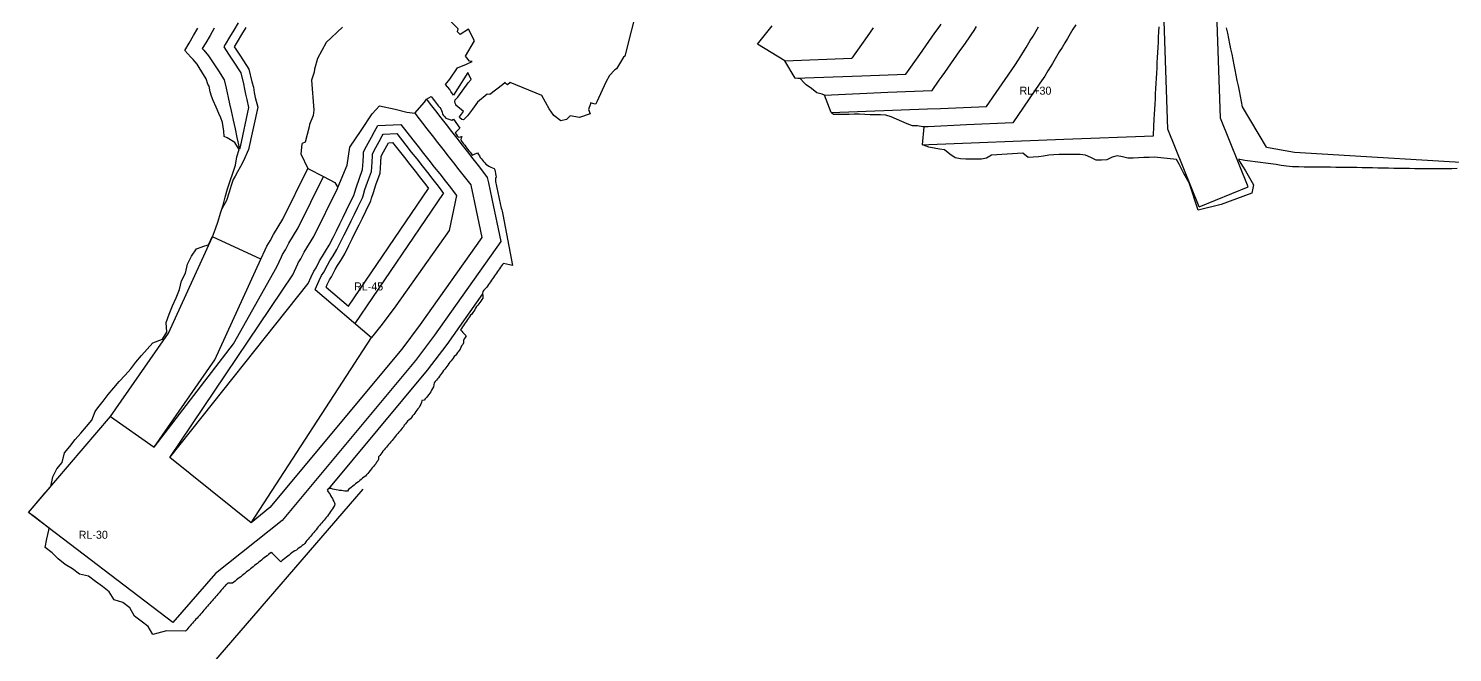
# Model space of a CAD drawing. Extents: x 115.113 to 115.1387, y -3.0991 to -3.0676.
# Drawn here: x 115.11299 to 115.12022, y -3.09292 to -3.08976 of the extents above; entities that cross this region are included whole.
import ezdxf

# ---------------------------------------------------------------- set-up
doc = ezdxf.new("R2010")
doc.units = 0
doc.header["$MEASUREMENT"] = 0
doc.layers.add('FeatureAttribs', color=7, linetype='Continuous')
doc.layers.add('HRS_SMT2_R1', color=7, linetype='Continuous')

# ---------------------------------------------------------------- blocks, each defined once
blk = doc.blocks.new('FEATURE')

msp = doc.modelspace()

# ---------------------------------------------------------------- linework, layer by layer
at = {"layer": 'HRS_SMT2_R1', "color": 4}
for points in [[(115.1189332, -3.0906614, 42), (115.1187745, -3.0902671, 37.907486), (115.1187541, -3.0896673, 32.1321526), (115.1187721, -3.0894465, 30)], [(115.1191833, -3.0905596, 42), (115.1190426, -3.0902099, 37.907486), (115.1190243, -3.0896738, 32.1321526), (115.119041, -3.0894686, 30)], [(115.1189332, -3.0906614, 42), (115.1191833, -3.0905596, 42)], [(115.1134049, -3.0917262, -30), (115.1136988, -3.0913022, -25.1025066), (115.1139232, -3.0908133, -20)], [(115.1136263, -3.0918813, -30), (115.1139339, -3.0914376, -25.1025066), (115.1141682, -3.0909269, -20)], [(115.1137063, -3.0919334, -30), (115.1144083, -3.0910505, -40)], [(115.1144442, -3.0910809, -40), (115.1147308, -3.0913236, -40)], [(115.1141194, -3.0922653, -30), (115.1147308, -3.0913236, -40)], [(115.1134049, -3.0917262, -30), (115.1136263, -3.0918813, -30)], [(115.1141194, -3.0922653, -30), (115.1137063, -3.0919334, -30)]]:
    msp.add_polyline3d(points, dxfattribs=at)
at = {"layer": 'HRS_SMT2_R1', "color": 6}
for points in [[(115.1160833, -3.0896357, -20), (115.1160163, -3.0898955, -20), (115.1160107, -3.0899004, -20), (115.115974, -3.0899594, -20), (115.1159662, -3.0899655, -20), (115.1159384, -3.0899941, -20), (115.1159204, -3.0900272, -20), (115.1158755, -3.0901286, -20), (115.1158689, -3.0901378, -20), (115.1158669, -3.0901388, -20), (115.1158419, -3.0901331, -20), (115.1158429, -3.0901382, -20), (115.1158329, -3.0901668, -20), (115.1158403, -3.0901891, -20), (115.1157876, -3.0902077, -20), (115.1157394, -3.0901982, -20), (115.1157215, -3.0902168, -20), (115.1156917, -3.0902248, -20), (115.115656, -3.0901966, -20), (115.1156324, -3.0901633, -20), (115.1155956, -3.0900959, -20), (115.1154342, -3.0900297, -20), (115.1154211, -3.0900416, -20), (115.1154103, -3.0900349, -20), (115.1154086, -3.0900294, -20), (115.1153953, -3.0900411, -20), (115.1153312, -3.0900897, -20), (115.1153183, -3.0900891, -20), (115.1152689, -3.0901294, -20), (115.1152437, -3.090165, -20), (115.1152173, -3.0901992, -20), (115.1151973, -3.0902188, -20), (115.1151895, -3.0902169, -20), (115.1151796, -3.0902091, -20), (115.1151779, -3.0902042, -20), (115.1151982, -3.0901771, -20), (115.1151588, -3.0901446, -20), (115.1151586, -3.0901412, -20), (115.1151553, -3.090134, -20), (115.1151536, -3.0901264, -20), (115.1151558, -3.0901171, -20), (115.1151694, -3.0901045, -20), (115.1152221, -3.0900316, -20), (115.1152364, -3.0900147, -20), (115.1152199, -3.0899782, -20), (115.1151468, -3.0900944, -20), (115.1151327, -3.0900751, -20), (115.1151305, -3.090068, -20), (115.1151275, -3.0900655, -20), (115.1151068, -3.0900403, -20), (115.1151285, -3.0900129, -20), (115.1151678, -3.0899545, -20), (115.1152136, -3.089937, -20), (115.1152423, -3.0899236, -20), (115.1152281, -3.0899211, -20), (115.1152073, -3.089896, -20), (115.1152528, -3.0898178, -20), (115.1152234, -3.0897584, -20), (115.1151807, -3.0897865, -20), (115.1151666, -3.0897726, -20), (115.1151712, -3.0897571, -20), (115.1150054, -3.0895904, -20)], [(115.1145823, -3.0897479, -20), (115.1145002, -3.0898272, -20), (115.1144569, -3.0899072, -20), (115.1144416, -3.0899617, -20), (115.1144387, -3.0899772, -20), (115.1144251, -3.0900184, -20), (115.1144367, -3.0901703, -20), (115.1144339, -3.0901966, -20), (115.1144151, -3.0902432, -20), (115.1144144, -3.0902548, -20), (115.1143927, -3.0903319, -20), (115.1143776, -3.0903386, -20), (115.1143764, -3.0903421, -20), (115.1143715, -3.0903923, -20), (115.1143715, -3.0903923, -20), (115.1144065, -3.0904667, -20), (115.1144871, -3.0905068, -30), (115.1145446, -3.0905373, -30), (115.1145585, -3.0905632, -30), (115.1146067, -3.0904489, -31), (115.1146208, -3.0903572, -32), (115.1146772, -3.0902726, -33), (115.1147336, -3.090188, -34), (115.1147709, -3.0901473, -35), (115.1148507, -3.0901651, -35), (115.1149105, -3.0901807, -34), (115.1149505, -3.0901861, -30), (115.1149996, -3.0901291, -30), (115.1150091, -3.0901147, -30), (115.1150338, -3.0901006, -26.8762226), (115.1150386, -3.0901081, -26.963747), (115.115044, -3.090115, -26.963747), (115.1150495, -3.090122, -26.963747), (115.1150549, -3.0901289, -26.963747), (115.1150603, -3.0901359, -26.963747), (115.1150658, -3.0901428, -26.963747), (115.1150712, -3.0901498, -26.963747), (115.1150766, -3.0901567, -26.963747), (115.115082, -3.0901636, -26.963747), (115.1150865, -3.0901714, -27.1006794), (115.1150887, -3.0901809, -27.5562687), (115.1150913, -3.0901901, -27.9624004), (115.1150967, -3.090197, -27.9624004), (115.1151021, -3.090204, -27.9624004), (115.1151076, -3.0902109, -27.9624004), (115.1151187, -3.0902133, -27.1513481), (115.1151284, -3.0902169, -26.547884), (115.1151385, -3.0902202, -25.8889351), (115.1151464, -3.0902159, -24.657402), (115.1151782, -3.0902621, -26.802433), (115.1151719, -3.0902686, -27.5159626), (115.1151656, -3.090275, -28.3292313), (115.1151593, -3.0902815, -28.8972321), (115.1151552, -3.0902857, -28.9121227), (115.1151606, -3.0902927, -28.9121227), (115.115166, -3.0902996, -28.9121227), (115.1151714, -3.0903066, -28.9121227), (115.1151804, -3.0903053, -28.042345), (115.1151887, -3.0903042, -27.2360973), (115.1151863, -3.0903129, -28.2180462), (115.1151847, -3.0903186, -28.5797138), (115.1151874, -3.0903277, -28.9546947), (115.1151929, -3.0903346, -28.9546947), (115.1151983, -3.0903416, -28.9546947), (115.1152037, -3.0903485, -28.9546947), (115.1152092, -3.0903554, -28.9546947), (115.1152146, -3.0903624, -28.9546947), (115.11522, -3.0903693, -28.9546947), (115.1152254, -3.0903763, -28.9546947), (115.1152309, -3.0903832, -28.9546947), (115.1152363, -3.0903902, -28.9546947), (115.1152409, -3.0903978, -29.0782833), (115.1152493, -3.0903946, -27.0206394), (115.1152576, -3.0903913, -26.5222015), (115.115266, -3.0903881, -26.0167561), (115.1152688, -3.090387, -25.894495), (115.1152735, -3.0903945, -25.9971066), (115.1152781, -3.0904021, -26.111124), (115.1152829, -3.0904096, -26.2058964), (115.1152883, -3.0904165, -26.2058964), (115.1152938, -3.0904235, -26.2058964), (115.1152992, -3.0904304, -26.2058964), (115.1153053, -3.0904369, -26.1147747), (115.1153112, -3.0904434, -26.0376835), (115.115319, -3.0904485, -25.7149067), (115.1153267, -3.0904537, -25.3920879), (115.1153364, -3.0904592, -24.9213638), (115.1153445, -3.0904631, -24.4371433), (115.1153526, -3.090467, -23.972208), (115.1153572, -3.0904734, -23.972208), (115.1153589, -3.0904822, -24.4616985), (115.1153606, -3.0904911, -24.867466), (115.1153609, -3.0904927, -24.9096832), (115.1153626, -3.0905016, -24.5195198), (115.115364, -3.0905094, -24.9508209), (115.1153598, -3.0905175, -25.6004448), (115.1153602, -3.0905247, -25.7238827), (115.1153605, -3.0905319, -25.8591423), (115.1153613, -3.0905401, -25.958744), (115.115363, -3.0905481, -25.958744), (115.1153647, -3.0905561, -25.958744), (115.1153664, -3.0905641, -25.958744), (115.1153681, -3.0905721, -25.958744), (115.1153698, -3.0905801, -25.958744), (115.1153715, -3.0905881, -25.958744), (115.1153732, -3.0905961, -25.958744), (115.1153749, -3.0906041, -25.958744), (115.1153766, -3.0906121, -25.958744), (115.1153783, -3.0906201, -25.958744), (115.11538, -3.0906281, -25.958744), (115.1153817, -3.0906361, -25.958744), (115.1153834, -3.0906441, -25.958744), (115.1153851, -3.0906521, -25.958744), (115.1153875, -3.0906599, -25.8804283), (115.1153892, -3.0906679, -25.8804283), (115.1153917, -3.0906757, -25.7888203), (115.1153934, -3.0906837, -25.7888203), (115.1153959, -3.0906916, -25.7073784), (115.1153976, -3.0906996, -25.7073784), (115.1154466, -3.0909584, -24.8050137), (115.1154004, -3.0909478, -25.0641232), (115.1154004, -3.0909478, -25.1828747), (115.1153965, -3.0909533, -25.1828747), (115.1153913, -3.0909606, -25.1828747), (115.1153861, -3.0909679, -25.1828747), (115.115381, -3.0909752, -25.1828747), (115.1153758, -3.0909825, -25.1828747), (115.1153706, -3.0909899, -25.1828747), (115.1153654, -3.0909972, -25.1828747), (115.1153602, -3.0910045, -25.1828747), (115.1153551, -3.0910118, -25.1828747), (115.1153499, -3.0910191, -25.1828747), (115.1153447, -3.0910265, -25.1828747), (115.1153395, -3.0910338, -25.1828747), (115.1153343, -3.0910411, -25.1828747), (115.1153292, -3.0910484, -25.1828747), (115.115324, -3.0910557, -25.1828747), (115.1153188, -3.0910631, -25.1828747), (115.1153136, -3.0910704, -25.1828747), (115.1153084, -3.0910777, -25.1828747), (115.1153015, -3.0910837, -25.3246231), (115.1152951, -3.0910902, -25.4156647), (115.1152947, -3.0911009, -25.0415783), (115.1152958, -3.0911128, -24.5433273), (115.1152966, -3.0911244, -24.0727921), (115.1152915, -3.0911317, -24.0727921), (115.1152863, -3.091139, -24.0727921), (115.1152811, -3.0911463, -24.0727921), (115.1152748, -3.0911528, -24.1633453), (115.1152696, -3.0911601, -24.1633453), (115.1152644, -3.0911674, -24.1633453), (115.1152592, -3.0911748, -24.1633453), (115.1152553, -3.091183, -24.0617466), (115.1152502, -3.0911903, -24.0617466), (115.115245, -3.0911977, -24.0617466), (115.1152398, -3.091205, -24.0617466), (115.1152334, -3.0912114, -24.1592522), (115.1152282, -3.0912187, -24.1592522), (115.115223, -3.091226, -24.1592522), (115.1152178, -3.0912334, -24.1592522), (115.1152127, -3.0912407, -24.1592522), (115.1152075, -3.091248, -24.1592522), (115.1152023, -3.0912553, -24.1592522), (115.1151971, -3.0912626, -24.1592522), (115.1151919, -3.09127, -24.1592522), (115.115188, -3.0912782, -24.0568657), (115.1151829, -3.0912855, -24.0568657), (115.1151889, -3.0912922, -23.2086353), (115.1151949, -3.0912989, -22.3837032), (115.115201, -3.0913056, -21.8589478), (115.115207, -3.0913123, -21.603653), (115.1152109, -3.0913166, -21.4402313), (115.1152057, -3.0913239, -21.4402313), (115.1152005, -3.0913313, -21.4402313), (115.1151971, -3.0913397, -21.3072262), (115.1151972, -3.0913509, -20.8852139), (115.1151934, -3.0913592, -20.7806435), (115.1151882, -3.0913665, -20.7806435), (115.1151842, -3.0913747, -20.6851254), (115.1151804, -3.091383, -20.5761261), (115.1151752, -3.0913903, -20.5761261), (115.11517, -3.0913977, -20.5052757), (115.1151676, -3.091401, -20.5761261), (115.1151623, -3.0914081, -20.5761261), (115.1151569, -3.0914152, -20.5761261), (115.1151504, -3.0914214, -20.6743298), (115.115145, -3.0914286, -20.6743298), (115.1151396, -3.0914357, -20.6743298), (115.1151343, -3.0914428, -20.6743298), (115.115129, -3.0914499, -20.6743298), (115.1151236, -3.091457, -20.6743298), (115.1151183, -3.0914641, -20.6743298), (115.1151129, -3.0914713, -20.6743298), (115.1151076, -3.0914784, -20.6743298), (115.1151022, -3.0914855, -20.6743298), (115.1150968, -3.0914927, -20.6743298), (115.1150915, -3.0914998, -20.6743298), (115.1150862, -3.0915069, -20.6743298), (115.1150808, -3.091514, -20.6743298), (115.1150755, -3.0915212, -20.6743298), (115.11507, -3.0915283, -20.6705112), (115.1150655, -3.0915341, -20.6743298), (115.1150597, -3.091541, -20.6743298), (115.1150539, -3.091548, -20.6743298), (115.1150481, -3.0915549, -20.6743298), (115.1150463, -3.0915651, -20.3474579), (115.1150444, -3.0915754, -20.019022), (115.1150403, -3.0915836, -19.883234), (115.1150357, -3.0915917, -19.7755737), (115.1150312, -3.0915996, -19.6723709), (115.1150267, -3.0916076, -19.5701218), (115.1150209, -3.0916145, -19.5701218), (115.1150151, -3.0916215, -19.5701218), (115.1150093, -3.0916283, -19.5701218), (115.1150035, -3.0916353, -19.5701218), (115.1149978, -3.0916422, -19.5701218), (115.1149867, -3.0916447, -20.0105743), (115.1149841, -3.0916543, -19.7480602), (115.1149804, -3.091663, -19.5677204), (115.1149764, -3.0916714, -19.4235744), (115.1149723, -3.0916797, -19.2853565), (115.1149665, -3.0916866, -19.2853565), (115.1149607, -3.0916936, -19.2853565), (115.1149549, -3.0917005, -19.2853565), (115.1149503, -3.0917083, -19.1921883), (115.1149445, -3.0917153, -19.1921883), (115.1149387, -3.0917222, -19.1921883), (115.1149342, -3.0917301, -19.0908012), (115.1149284, -3.0917371, -19.0908012), (115.1149211, -3.0917427, -19.2175026), (115.1149138, -3.0917484, -19.3402004), (115.114908, -3.0917553, -19.3402004), (115.1149023, -3.0917623, -19.3402004), (115.1148965, -3.0917692, -19.3402004), (115.1148924, -3.0917776, -19.1936798), (115.1148867, -3.0917845, -19.1936798), (115.1148809, -3.0917914, -19.1936798), (115.1148751, -3.0917984, -19.1936798), (115.1148694, -3.0918053, -19.1936798), (115.1148636, -3.0918122, -19.1936798), (115.1148578, -3.0918191, -19.1936798), (115.114852, -3.0918261, -19.1936798), (115.1148462, -3.091833, -19.1936798), (115.1148405, -3.0918399, -19.1936798), (115.1148347, -3.0918468, -19.1936798), (115.1148289, -3.0918538, -19.1936798), (115.1148231, -3.0918607, -19.1936798), (115.1148174, -3.0918676, -19.1936798), (115.1148116, -3.0918746, -19.1936798), (115.1148058, -3.0918815, -19.1936798), (115.1148, -3.0918884, -19.1936798), (115.1147942, -3.0918953, -19.1936798), (115.1147885, -3.0919022, -19.1936798), (115.1147827, -3.0919092, -19.1936798), (115.1147769, -3.0919161, -19.1936798), (115.1147723, -3.091924, -19.0961552), (115.1147665, -3.091931, -19.0961552), (115.1147664, -3.0919427, -18.6201038), (115.1147622, -3.0919509, -18.4865189), (115.1147564, -3.0919579, -18.4865189), (115.1147519, -3.0919658, -18.3867912), (115.1147461, -3.0919727, -18.3867912), (115.1147403, -3.0919796, -18.3867912), (115.1147345, -3.0919865, -18.3867912), (115.1147287, -3.0919935, -18.3867912), (115.114723, -3.0920004, -18.3867912), (115.1147172, -3.0920073, -18.3867912), (115.1147114, -3.0920143, -18.3867912), (115.1147056, -3.0920212, -18.3867912), (115.1146999, -3.0920281, -18.3867912), (115.1146922, -3.0920335, -18.5398426), (115.1146849, -3.0920391, -18.6728821), (115.1146777, -3.0920448, -18.7913361), (115.1146706, -3.0920507, -18.8982868), (115.1146635, -3.0920564, -19.0175858), (115.1146563, -3.0920622, -19.1333179), (115.1146491, -3.0920679, -19.2480888), (115.114642, -3.0920737, -19.3623581), (115.1146348, -3.0920795, -19.4768143), (115.1146277, -3.0920853, -19.5910835), (115.1146206, -3.092091, -19.7032032), (115.1146136, -3.0920969, -19.8051033), (115.1146078, -3.0921039, -19.8051033), (115.1145989, -3.0921048, -20.146101), (115.1145954, -3.0921052, -20.358942), (115.1145866, -3.0921036, -20.8507042), (115.1145777, -3.0921019, -21.3440819), (115.1145774, -3.0921019, -21.3803806), (115.1145686, -3.0921005, -21.8626747), (115.1145604, -3.0920993, -22.3278027), (115.1145515, -3.0920977, -22.8117981), (115.1145428, -3.0920962, -23.3188534), (115.1145341, -3.0920938, -23.8227825), (115.1145254, -3.0920914, -24.3578377), (115.1145219, -3.0920904, -24.5810452), (115.1145106, -3.0920927, -25.0459976), (115.1145048, -3.0920996, -25.0459976), (115.1145098, -3.0921071, -24.4157543), (115.1145148, -3.0921146, -23.8466778), (115.1145199, -3.0921221, -23.2951145), (115.1145229, -3.0921267, -23.0459976), (115.1145272, -3.0921346, -22.4401283), (115.1145315, -3.0921425, -21.9271069), (115.1145347, -3.0921484, -21.5710697), (115.1145387, -3.0921565, -21.0332699), (115.1145427, -3.0921646, -20.5171356), (115.1145448, -3.0921687, -20.2462864), (115.1145419, -3.0921781, -19.999836), (115.1145379, -3.0921865, -19.8527603), (115.1145321, -3.0921934, -19.8527603), (115.1145274, -3.0922012, -19.7660542), (115.1145216, -3.0922081, -19.7660542), (115.114517, -3.0922161, -19.6660728), (115.1145112, -3.092223, -19.6660728), (115.1145065, -3.0922308, -19.5770054), (115.1145007, -3.0922378, -19.5770054), (115.114495, -3.0922447, -19.5770054), (115.1144892, -3.0922516, -19.5770054), (115.1144834, -3.0922585, -19.5770054), (115.1144777, -3.0922654, -19.5770054), (115.1144719, -3.0922724, -19.5770054), (115.1144661, -3.0922793, -19.5770054), (115.1144603, -3.0922862, -19.5770054), (115.1144545, -3.0922932, -19.5770054), (115.1144487, -3.0923001, -19.5770054), (115.114443, -3.092307, -19.5770054), (115.1144372, -3.0923139, -19.5770054), (115.1144314, -3.0923209, -19.5770054), (115.1144256, -3.0923278, -19.5770054), (115.1144199, -3.0923347, -19.5770054), (115.1144141, -3.0923416, -19.5770054), (115.1144083, -3.0923486, -19.5770054), (115.1144025, -3.0923555, -19.5770054), (115.1143968, -3.0923624, -19.5770054), (115.114391, -3.0923694, -19.5770054), (115.1143852, -3.0923763, -19.5770054), (115.1143841, -3.0923775, -19.5770054), (115.1143776, -3.0923812, -19.5295105), (115.1143706, -3.0923869, -19.5295105), (115.1143635, -3.0923925, -19.5295105), (115.1143565, -3.0923981, -19.5295105), (115.1143495, -3.0924037, -19.5295105), (115.1143413, -3.0924079, -19.6472702), (115.1143332, -3.0924122, -19.7525558), (115.1143261, -3.0924178, -19.7525558), (115.1143191, -3.0924234, -19.7525558), (115.1143121, -3.092429, -19.7525558), (115.114305, -3.0924346, -19.7525558), (115.114298, -3.0924403, -19.7525558), (115.114291, -3.0924458, -19.7525558), (115.1142839, -3.0924515, -19.7525558), (115.1142768, -3.0924571, -19.7525558), (115.1142698, -3.0924627, -19.7525558), (115.1142662, -3.0924592, -19.7979584), (115.1142597, -3.0924529, -19.8795528), (115.1142533, -3.0924466, -20.2058907), (115.1142468, -3.0924403, -21.0857964), (115.1142403, -3.0924341, -21.9427719), (115.1142339, -3.0924278, -22.8361359), (115.1142274, -3.0924215, -23.5091228), (115.1142209, -3.0924152, -24.0772266), (115.1142139, -3.0924208, -24.0772266), (115.1142068, -3.0924264, -24.0772266), (115.1141998, -3.0924321, -24.0772266), (115.1141928, -3.0924377, -24.0772266), (115.1141857, -3.0924433, -24.0772266), (115.1141787, -3.0924489, -24.0772266), (115.1141716, -3.0924545, -24.0772266), (115.1141646, -3.0924601, -24.0772266), (115.1141575, -3.0924657, -24.0772266), (115.1141505, -3.0924713, -24.0772266), (115.1141434, -3.0924769, -24.0772266), (115.1141364, -3.0924825, -24.0772266), (115.1141294, -3.0924882, -24.0772266), (115.1141223, -3.0924938, -24.0772266), (115.1141153, -3.0924994, -24.0772266), (115.1141082, -3.092505, -24.0772266), (115.1141012, -3.0925106, -24.0772266), (115.1140941, -3.0925162, -24.0772266), (115.1140871, -3.0925218, -24.0772266), (115.1140801, -3.0925274, -24.0772266), (115.114073, -3.092533, -24.0772266), (115.114066, -3.0925387, -24.0772266), (115.1140589, -3.0925443, -24.0772266), (115.1140519, -3.0925499, -24.0772266), (115.1140449, -3.0925555, -24.0772266), (115.1140378, -3.0925611, -24.0772266), (115.1140307, -3.0925667, -24.0772266), (115.1140237, -3.0925723, -24.0772266), (115.1140118, -3.0925718, -24.5764256), (115.1140007, -3.0925722, -25), (115.1139936, -3.0925778, -25), (115.113992, -3.0925789, -25.0153732), (115.1139909, -3.0925804, -25), (115.1139851, -3.0925871, -25), (115.1139792, -3.0925939, -25), (115.1139734, -3.0926006, -25), (115.1139675, -3.0926073, -25), (115.1139616, -3.092614, -25), (115.1139558, -3.0926208, -25), (115.1139499, -3.0926275, -25), (115.113944, -3.0926342, -25), (115.1139382, -3.0926409, -25), (115.1139323, -3.0926476, -25), (115.1139265, -3.0926544, -25), (115.1139206, -3.0926611, -25), (115.1139147, -3.0926678, -25), (115.1139089, -3.0926745, -25), (115.113903, -3.0926813, -25), (115.1138971, -3.092688, -25), (115.1138913, -3.0926947, -25), (115.1138854, -3.0927014, -25), (115.1138796, -3.0927082, -25), (115.1138737, -3.0927149, -25), (115.1138678, -3.0927216, -25), (115.113862, -3.0927283, -25), (115.1138561, -3.0927351, -25), (115.1138502, -3.0927418, -25), (115.1138444, -3.0927485, -25), (115.1138385, -3.0927552, -25), (115.1138327, -3.092762, -25), (115.1138268, -3.0927687, -25), (115.1138209, -3.0927754, -25), (115.1138151, -3.0927821, -25), (115.1138092, -3.0927889, -25), (115.1138033, -3.0927956, -25), (115.1137975, -3.0928023, -25), (115.1137916, -3.092809, -25), (115.1137858, -3.0928158, -25), (115.1136887, -3.0928141, -24), (115.1136452, -3.0928254, -18.6115303), (115.1136204, -3.0928318, -17.8599491), (115.1135956, -3.0927918, -19.7172699), (115.1135607, -3.0927652, -19.7172699), (115.1135258, -3.0927386, -19.7172699), (115.1135028, -3.0926963, -21.9025345), (115.1134673, -3.0926704, -21.7935886), (115.1134226, -3.0926568, -20), (115.1133985, -3.0926158, -22), (115.1133636, -3.0925892, -22), (115.1133287, -3.0925626, -22), (115.1132938, -3.092536, -22), (115.1132471, -3.0925251, -19.8227348), (115.1132115, -3.0924994, -19.6945496), (115.113174, -3.0924763, -19.2161961), (115.1131397, -3.0924488, -19.338623), (115.1131084, -3.0924174, -20), (115.1130735, -3.0923908, -20), (115.1130822, -3.0923465, -29.9561596), (115.1130909, -3.0923021, -30), (115.1130929, -3.0922922, -30), (115.113058, -3.0922656, -30), (115.1130231, -3.092239, -30), (115.1129881, -3.0922124, -30), (115.1130165, -3.0921794, -30), (115.1130448, -3.0921464, -30), (115.1130731, -3.0921133, -30), (115.1131014, -3.0920803, -30), (115.1131119, -3.0920319, -27.3893795), (115.1131318, -3.0919916, -26.1630363), (115.1131597, -3.0919582, -26.0907612), (115.1131712, -3.0919107, -23.6320992), (115.1131989, -3.0918771, -23.5362415), (115.1132248, -3.091842, -23.1877136), (115.1132539, -3.0918096, -23.3025875), (115.1132822, -3.0917766, -23.3025875), (115.1133105, -3.0917436, -23.3025875), (115.1133262, -3.0916996, -21.4455509), (115.11334, -3.0916807, -21.2032757), (115.1133667, -3.0916469, -21.0877838), (115.1133933, -3.0916131, -20.9744453), (115.113421, -3.09158, -20.994236), (115.113449, -3.0915471, -21.0634747), (115.1134787, -3.0915154, -21.3639393), (115.1135082, -3.0914836, -21.6370564), (115.1135337, -3.091449, -21.3599319), (115.1135617, -3.0914161, -21.4333439), (115.1135907, -3.091384, -21.6377277), (115.1136202, -3.0913521, -21.9081516), (115.1136682, -3.0913332, -24.6848965), (115.113691, -3.0912977, -24.1108551), (115.1136882, -3.0912478, -21.0820389), (115.1137035, -3.0912055, -20.242506), (115.113719, -3.0911633, -19.4268055), (115.1137385, -3.0911229, -19.1059437), (115.1137545, -3.0910809, -18.3486404), (115.1137661, -3.0910369, -17.0482807), (115.1137864, -3.0909969, -16.819912), (115.1137956, -3.0909517, -15.2338667), (115.1138167, -3.0909121, -15.1055021), (115.113841, -3.090874, -15.3673944), (115.1138836, -3.0908594, -19.3575935), (115.1139024, -3.090853, -20.1660347), (115.1139217, -3.0908126, -19.8143959), (115.1139232, -3.0908133, -20), (115.1139375, -3.0907733, -19.7583294), (115.1139517, -3.0907332, -19.5066776), (115.1139642, -3.0906926, -19.049902), (115.1139762, -3.0906518, -18.5374737), (115.1139879, -3.090611, -18.0027771), (115.1139993, -3.09057, -17.4215679), (115.1140119, -3.0905294, -16.9789295), (115.1140262, -3.0904894, -16.7316246), (115.1140395, -3.0904491, -16.3774643), (115.1140467, -3.0904067, -15.302743), (115.1140581, -3.0903695, -14.8522444), (115.1140358, -3.0903335, -13.2320032), (115.1139966, -3.0903113, -9.0389662), (115.113982, -3.0903031, -8.0731964), (115.1139795, -3.0902773, -8.4373236), (115.113974, -3.0902328, -8.8353615), (115.1139652, -3.0902096, -8.415122), (115.1139552, -3.0901864, -7.8537898), (115.1139408, -3.0901546, -7.164701), (115.1139257, -3.0901214, -6.3373137), (115.1139171, -3.0900983, -5.8162494), (115.1139113, -3.0900777, -5.738831), (115.1139064, -3.090049, -5.9641557), (115.1138995, -3.0900377, -6), (115.1138906, -3.0900111, -6.7654457), (115.1138692, -3.0899753, -6.9979997), (115.1138554, -3.0899542, -6.9979997), (115.1138443, -3.089937, -7.0039496), (115.1138245, -3.0899131, -7), (115.1138125, -3.0899002, -7), (115.1137816, -3.0898672, -6.992558), (115.1138039, -3.0898301, -7), (115.1138271, -3.0897914, -7.0888653), (115.113849, -3.0897543, -7.0888653)], [(115.1202444, -3.0904656, 33.5779839), (115.1202174, -3.0904679, 34.0111809), (115.1201906, -3.0904684, 34.2353172), (115.1201637, -3.0904685, 34.4314766), (115.1201369, -3.0904686, 34.6181755), (115.1201101, -3.0904684, 34.7737732), (115.1200833, -3.0904679, 34.8999214), (115.1200565, -3.0904675, 35.0275803), (115.1200296, -3.0904671, 35.1610031), (115.1200028, -3.0904667, 35.296566), (115.119976, -3.0904663, 35.4321861), (115.1199492, -3.0904659, 35.5679054), (115.1199224, -3.0904656, 35.7041016), (115.1198956, -3.0904652, 35.836731), (115.1198688, -3.0904644, 35.9334373), (115.119842, -3.0904638, 36.0418282), (115.1198152, -3.0904633, 36.1631813), (115.1197884, -3.0904628, 36.2864037), (115.1197616, -3.0904623, 36.4124031), (115.1197348, -3.090462, 36.54953), (115.119708, -3.0904616, 36.6866264), (115.1196812, -3.0904612, 36.8246803), (115.1196544, -3.0904609, 36.9697266), (115.1196275, -3.0904606, 37.1126137), (115.1196007, -3.0904599, 37.2054939), (115.119574, -3.0904592, 37.3051796), (115.1195471, -3.090459, 37.4614296), (115.1195203, -3.0904589, 37.6299973), (115.1194935, -3.0904588, 37.7980766), (115.1194667, -3.0904587, 37.963932), (115.1194398, -3.0904585, 38.1209831), (115.1194084, -3.090458, 38.2721138), (115.1193774, -3.0904537, 38.4417038), (115.119351, -3.0904502, 38.5898438), (115.1193246, -3.0904466, 38.7386818), (115.1192982, -3.090443, 38.8900452), (115.1192717, -3.0904396, 39.0512619), (115.1192453, -3.0904361, 39.2139473), (115.1192189, -3.0904327, 39.3769608), (115.1191924, -3.0904293, 39.5413055), (115.119166, -3.0904259, 39.710495), (115.1191398, -3.090421, 39.710495), (115.119134, -3.0904201, 39.7305756), (115.119134, -3.0904201, 39.7305717), (115.1191409, -3.0904316, 39.6008949), (115.1191548, -3.090455, 39.4284172), (115.1191687, -3.0904784, 39.2559509), (115.1191827, -3.0905018, 39.0834694), (115.1191972, -3.0905249, 38.8335648), (115.1192105, -3.0905486, 38.7385025), (115.1192009, -3.0905921, 38), (115.119046, -3.0906485, 39), (115.1189297, -3.0906776, 40), (115.1188835, -3.0905382, 40.7309456), (115.1188705, -3.0905148, 40.8508644), (115.1188564, -3.0904919, 41.0882454), (115.1188437, -3.0904684, 41.1745453), (115.1188323, -3.0904444, 41.0968513), (115.1188186, -3.0904212, 41.2879639), (115.1187064, -3.0904088, 42), (115.1186796, -3.0904099, 42), (115.1186528, -3.0904109, 42), (115.118626, -3.0904119, 42), (115.1185992, -3.090413, 42), (115.1185724, -3.090414, 42), (115.1185452, -3.0904072, 41.1372337), (115.1185182, -3.0904025, 40.4979858), (115.1184916, -3.0904092, 41.1265564), (115.1184652, -3.0904219, 42.4176712), (115.1184385, -3.0904239, 42.5312195), (115.1184116, -3.0904243, 42.4553871), (115.1183843, -3.0904109, 40.8648796), (115.1183569, -3.0903981, 39.3261185), (115.11833, -3.0903955, 38.9246826), (115.1183031, -3.0903951, 38.7655067), (115.1182763, -3.0903948, 38.621624), (115.1182494, -3.0903949, 38.5215797), (115.118223, -3.0903959, 38.5215797), (115.1181967, -3.0903969, 38.5215797), (115.1181703, -3.0903979, 38.5215797), (115.1181441, -3.0904029, 38.9574203), (115.1181179, -3.0904077, 39.3798866), (115.1180915, -3.0904095, 39.4689064), (115.1180652, -3.0904106, 39.4689064), (115.118038, -3.0903892, 36.9894066), (115.1180116, -3.0903902, 36.9894066), (115.1179852, -3.0903912, 36.9894066), (115.1179589, -3.0903929, 37.071743), (115.1179326, -3.0903953, 37.221859), (115.1179063, -3.090397, 37.3019829), (115.1178799, -3.0903981, 37.3019829), (115.1178541, -3.0904135, 38.8946533), (115.1178279, -3.0904184, 39.3286705), (115.1178014, -3.0904184, 39.2167664), (115.1177751, -3.0904185, 39.1143684), (115.1177487, -3.0904188, 39.038517), (115.1177222, -3.0904168, 38.7092896), (115.1176956, -3.0904115, 38.0045319), (115.1176685, -3.0903938, 35.9297485), (115.1176412, -3.0903711, 33.3082161), (115.1176147, -3.0903675, 32.8054123), (115.1175882, -3.0903638, 32.2750511), (115.1175615, -3.0903571, 31.4277325), (115.1175345, -3.0903475, 30.2539597), (115.1175287, -3.0903455, 30.0001354), (115.1175287, -3.0903455, 30.0001717), (115.1175368, -3.0902547, 30), (115.117531, -3.0902541, 29.9146214), (115.1175042, -3.0902494, 29.2752151), (115.1174776, -3.0902492, 29.1475067), (115.1174506, -3.09024, 28.0127392), (115.1174235, -3.090228, 26.5674038), (115.1173964, -3.0902153, 25.0502377), (115.1173694, -3.0902033, 23.6169548), (115.1173424, -3.0901949, 22.5653439), (115.1173158, -3.0901942, 22.3778534), (115.1172892, -3.0901942, 22.2728996), (115.1172626, -3.0901943, 22.1697311), (115.1172359, -3.0901917, 21.7689304), (115.1172092, -3.0901912, 21.5951366), (115.1171826, -3.0901912, 21.4864902), (115.1171561, -3.0901922, 21.4864902), (115.1171294, -3.0901924, 21.3958054), (115.1171028, -3.0901924, 21.2786083), (115.1170762, -3.0901926, 21.1927452), (115.1170685, -3.0901854, 19.5942154), (115.1170651, -3.0901823, 20), (115.1170305, -3.0900931, 19.9998951), (115.1170191, -3.0900891, 19.5047646), (115.1169922, -3.0900816, 18.5632877), (115.1169648, -3.0900606, 16.1249352), (115.1169374, -3.090041, 13.8497171), (115.1169279, -3.0900307, 13.088973), (115.1169096, -3.0900108, 10.3883057), (115.1168818, -3.0900083, 9.9999828), (115.1168299, -3.0899199, 10), (115.1166908, -3.0898347, 0), (115.1167655, -3.0897413, 0)]]:
    msp.add_polyline3d(points, dxfattribs=at)
at = {"layer": 'HRS_SMT2_R1', "color": 3}
for points in [[(115.1139319, -3.089754, -15), (115.1139101, -3.0897908, -15), (115.1138884, -3.0898276, -15), (115.1138711, -3.0898572, -15), (115.1138786, -3.0898653, -15), (115.1139022, -3.089894, -15), (115.113929, -3.089935, -15), (115.1139527, -3.0899706, -15), (115.1139821, -3.0900161, -15), (115.1139922, -3.0900578, -15), (115.113998, -3.0900815, -15), (115.1140022, -3.0901062, -15), (115.1140091, -3.0901373, -15), (115.114018, -3.0901729, -15), (115.1140283, -3.0902215, -15), (115.1140373, -3.0902652, -15), (115.1140464, -3.090309, -15), (115.1140595, -3.0903684, -15)], [(115.1140914, -3.0897497, -20), (115.1140696, -3.0897865, -20), (115.1140479, -3.0898233, -20), (115.1140334, -3.0898478, -20), (115.1140413, -3.0898598, -20), (115.1140655, -3.0898962, -20), (115.1141077, -3.0899616, -20), (115.1141233, -3.0900256, -20), (115.1141302, -3.090054, -20), (115.1141346, -3.09008, -20), (115.1141403, -3.0901055, -20), (115.1141525, -3.0901551, -20)], [(115.1168818, -3.0900083, 9.9999828), (115.117221, -3.0899953, 9.9999914), (115.1174449, -3.0899867, 10), (115.1175147, -3.0898876, 10), (115.1175302, -3.0898656, 10), (115.1175457, -3.0898436, 10), (115.1175612, -3.0898216, 10), (115.1175767, -3.0897996, 10), (115.1175922, -3.0897776, 10), (115.1176077, -3.0897556, 10), (115.1176232, -3.0897336, 10)], [(115.1178532, -3.090152, 20), (115.117997, -3.0899433, 20), (115.118017, -3.0899142, 20), (115.1180332, -3.089888, 20), (115.1180473, -3.0898652, 20), (115.1180553, -3.0898519, 20), (115.1180626, -3.0898397, 20), (115.1180765, -3.0898166, 20), (115.1180904, -3.0897936, 20), (115.1181043, -3.0897705, 20), (115.1181182, -3.0897474, 20)], [(115.1187023, -3.0903004, 30), (115.1187046, -3.0902503, 30), (115.1187062, -3.0902173, 30), (115.1187075, -3.0901911, 30), (115.1187089, -3.090165, 30), (115.1187103, -3.0901388, 30), (115.1187116, -3.0901127, 30), (115.118713, -3.0900865, 30), (115.1187144, -3.0900603, 30), (115.1187157, -3.0900342, 30), (115.1187171, -3.090008, 30), (115.1187185, -3.0899819, 30), (115.1187199, -3.0899557, 30), (115.1187212, -3.0899296, 30), (115.1187226, -3.0899034, 30), (115.118724, -3.0898772, 30), (115.1187253, -3.0898511, 30), (115.1187267, -3.0898249, 30), (115.1187281, -3.0897988, 30), (115.1187294, -3.0897726, 30), (115.1187308, -3.0897465, 30)], [(115.1192756, -3.0903571, 30), (115.1191549, -3.0901524, 30), (115.1191495, -3.0901257, 30), (115.1191441, -3.0900991, 30), (115.1191386, -3.0900724, 30), (115.1191332, -3.0900458, 30), (115.1191278, -3.0900191, 30), (115.1191224, -3.0899925, 30), (115.119117, -3.0899658, 30), (115.1191116, -3.0899391, 30), (115.1191062, -3.0899125, 30), (115.1191008, -3.0898859, 30), (115.1190954, -3.0898592, 30), (115.11909, -3.0898326, 30), (115.1190846, -3.0898059, 30), (115.1190791, -3.0897792, 30), (115.1190737, -3.0897526, 30)], [(115.1150091, -3.0901147, -30), (115.115028, -3.0901389, -30), (115.1150551, -3.0901737, -30), (115.1150823, -3.0902084, -30), (115.1151094, -3.0902431, -30), (115.1151366, -3.0902779, -30), (115.1151637, -3.0903126, -30), (115.1151909, -3.0903474, -30), (115.1152181, -3.0903821, -30), (115.1152452, -3.0904169, -30), (115.1152724, -3.0904516, -30), (115.1152995, -3.0904864, -30), (115.1153182, -3.090512, -30), (115.1153241, -3.0905397, -30), (115.1153326, -3.0905797, -30), (115.1153411, -3.0906197, -30), (115.1153872, -3.0908363, -30), (115.1150504, -3.0913121, -30), (115.1149542, -3.0914403, -30), (115.1142763, -3.0922527, -30), (115.1139382, -3.0925221, -30), (115.1137213, -3.0927709, -30)], [(115.1141525, -3.0901551, -20), (115.1141064, -3.0903701, -20), (115.1140809, -3.090427, -20), (115.1140649, -3.0904557, -20), (115.1140491, -3.0904838, -20), (115.1140374, -3.0905048, -20), (115.1140269, -3.0905223, -20), (115.1140171, -3.0905528, -20), (115.1140066, -3.090587, -20), (115.1139944, -3.0906287, -20), (115.1139707, -3.0906704, -20)], [(115.1170651, -3.0901823, 20), (115.1175541, -3.0901635, 20), (115.1176206, -3.090161, 20), (115.1178532, -3.090152, 20)], [(115.1144086, -3.0910506, -40), (115.1144244, -3.0910164, -40), (115.1144378, -3.0909872, -40), (115.1144488, -3.0909705, -40), (115.114467, -3.090935, -40), (115.1144812, -3.0909119, -40), (115.1144974, -3.0908857, -40), (115.1145157, -3.090856, -40), (115.1145348, -3.0908173, -40), (115.1145519, -3.0907824, -40), (115.1145691, -3.0907476, -40), (115.1145863, -3.0907127, -40), (115.1146035, -3.0906779, -40), (115.1146207, -3.090643, -40), (115.1146422, -3.0905995, -40), (115.114644, -3.090592, -40), (115.1146546, -3.0905592, -40), (115.1146679, -3.0905199, -40), (115.1146851, -3.0904714, -40), (115.1146884, -3.0904303, -40), (115.1146902, -3.0903993, -40), (115.1146895, -3.0903841, -40), (115.1146969, -3.0903676, -40), (115.1147132, -3.0903377, -40), (115.1147295, -3.0903078, -40), (115.1147458, -3.090278, -40), (115.1147621, -3.0902481, -40), (115.1148797, -3.090242, -40), (115.1149408, -3.0903201, -40), (115.114968, -3.0903549, -40), (115.1149951, -3.0903896, -40), (115.1150223, -3.0904244, -40), (115.1150494, -3.0904591, -40), (115.1150766, -3.0904939, -40), (115.1151037, -3.0905286, -40), (115.1151309, -3.0905633, -40), (115.1151553, -3.0905945, -40), (115.1151617, -3.0906032, -40)], [(115.1144995, -3.0910686, -45), (115.114506, -3.0910544, -45), (115.1145166, -3.0910314, -45), (115.1145266, -3.0910162, -45), (115.1145453, -3.0909796, -45), (115.1145577, -3.0909595, -45), (115.1145738, -3.0909333, -45), (115.1145944, -3.0909, -45), (115.1146153, -3.0908575, -45), (115.1146325, -3.0908226, -45), (115.1146497, -3.0907878, -45), (115.1146669, -3.0907529, -45), (115.1146841, -3.090718, -45), (115.1147013, -3.0906832, -45), (115.114727, -3.090631, -45), (115.1147305, -3.0906171, -45), (115.1147399, -3.090588, -45), (115.1147528, -3.09055, -45), (115.1147738, -3.0904905, -45), (115.1147782, -3.090436, -45), (115.11478, -3.0904032, -45), (115.1147921, -3.0903812, -45), (115.1148084, -3.0903513, -45), (115.1148168, -3.0903358, -45), (115.1148378, -3.0903347, -45), (115.1148701, -3.090376, -45), (115.1148972, -3.0904107, -45), (115.1149244, -3.0904455, -45), (115.1149515, -3.0904802, -45), (115.1149787, -3.090515, -45), (115.1150059, -3.0905497, -45), (115.1150194, -3.0905671, -45)], [(115.1175287, -3.0903455, 30.0001717), (115.117561, -3.0903442, 30), (115.1182465, -3.0903179, 30), (115.1187023, -3.0903004, 30)], [(115.1192756, -3.0903571, 30), (115.1194175, -3.0903836, 30), (115.1204869, -3.0904478, 30)], [(115.1142499, -3.0909648, -30), (115.1142731, -3.0909146, -30), (115.1142779, -3.0909025, -30), (115.1142933, -3.090879, -30), (115.1143103, -3.0908459, -30), (115.1143583, -3.090768, -30), (115.1144871, -3.0905068, -30)], [(115.1146134, -3.091165, -45), (115.1150194, -3.0905671, -45)], [(115.1151617, -3.0906032, -40), (115.1151242, -3.0907817, -40), (115.1148535, -3.0911642, -40), (115.1147839, -3.0912572, -40), (115.1147308, -3.0913236, -40)], [(115.1136263, -3.0918813, -30), (115.1140301, -3.0913564, -30), (115.1142499, -3.0909648, -30)], [(115.1144995, -3.0910686, -45), (115.1146134, -3.091165, -45)], [(115.1137213, -3.0927709, -30), (115.1129881, -3.0922124, -30), (115.1134049, -3.0917262, -30)]]:
    msp.add_polyline3d(points, dxfattribs=at)
at = {"layer": 'HRS_SMT2_R1', "color": 1}
for points in [[(115.1140527, -3.0897266, -15), (115.114031, -3.0897634, -15), (115.1140092, -3.0898002, -15), (115.1139875, -3.089837, -15), (115.1139804, -3.089849, -15), (115.1140039, -3.089885, -15), (115.1140278, -3.0899208, -15), (115.1140659, -3.0899798, -15), (115.1140796, -3.0900363, -15), (115.1140861, -3.0900632, -15), (115.1140905, -3.0900887, -15), (115.1140966, -3.0901164, -15), (115.1141064, -3.0901558, -15)], [(115.117279, -3.0897528, 10), (115.1172635, -3.0897748, 10), (115.117248, -3.0897968, 10), (115.1171706, -3.0899068, 10)], [(115.1183071, -3.0897363, 30), (115.1182932, -3.0897594, 30), (115.1182793, -3.0897825, 30), (115.1182654, -3.0898055, 30), (115.1182515, -3.0898286, 30), (115.1182376, -3.0898517, 30), (115.1182237, -3.0898747, 30), (115.1182098, -3.0898978, 30), (115.1181959, -3.0899209, 30), (115.1181885, -3.089933, 30), (115.1181805, -3.0899463, 30), (115.1181656, -3.0899705, 30), (115.1181494, -3.0899968, 30), (115.1181251, -3.0900324, 30), (115.1179875, -3.0902341, 30), (115.1177521, -3.0902449, 30), (115.1175576, -3.0902539, 30), (115.1175368, -3.0902547, 29.9999886)], [(115.1175773, -3.0900697, 20), (115.1176139, -3.0900177, 20), (115.1176279, -3.0899979, 20), (115.1176419, -3.0899781, 20), (115.1176574, -3.0899561, 20), (115.1176729, -3.0899341, 20), (115.1176883, -3.0899121, 20), (115.1177038, -3.0898901, 20), (115.1177193, -3.0898681, 20), (115.1177348, -3.0898461, 20), (115.1177503, -3.0898241, 20), (115.1177658, -3.0898021, 20), (115.1177759, -3.0897877, 20), (115.1177913, -3.0897654, 20), (115.1178038, -3.0897451, 20)], [(115.1168299, -3.0899199, 10), (115.1171706, -3.0899068, 10)], [(115.1170305, -3.0900931, 19.9999256), (115.1173525, -3.0900793, 20), (115.1175773, -3.0900697, 20)], [(115.1141064, -3.0901558, -15), (115.1140634, -3.0903559, -15), (115.1140595, -3.0903684, -15)], [(115.1149505, -3.0901861, -30), (115.1150116, -3.0902643, -30), (115.1150387, -3.090299, -30), (115.1150659, -3.0903337, -30), (115.115093, -3.0903685, -30), (115.1151202, -3.0904032, -30), (115.1151473, -3.090438, -30), (115.1151745, -3.0904727, -30), (115.1152016, -3.0905075, -30), (115.1152278, -3.090541, -30), (115.1152342, -3.0905498, -30)], [(115.1144442, -3.0910809, -40), (115.1144652, -3.0910354, -40), (115.1144772, -3.0910093, -40), (115.1144877, -3.0909934, -40), (115.1145062, -3.0909573, -40), (115.1145195, -3.0909357, -40), (115.1145356, -3.0909096, -40), (115.114555, -3.090878, -40), (115.1145751, -3.0908374, -40), (115.1145922, -3.0908025, -40), (115.1146094, -3.0907677, -40), (115.1146266, -3.0907328, -40), (115.1146438, -3.090698, -40), (115.114661, -3.0906631, -40), (115.1146846, -3.0906153, -40), (115.1146873, -3.0906046, -40), (115.1146973, -3.0905734, -40), (115.1147104, -3.0905348, -40), (115.1147295, -3.0904809, -40), (115.1147333, -3.0904334, -40), (115.1147352, -3.0903995, -40), (115.1147349, -3.0903928, -40), (115.1147372, -3.0903878, -40), (115.1147526, -3.0903594, -40), (115.1147689, -3.0903296, -40), (115.1147852, -3.0902997, -40), (115.1147895, -3.0902919, -40), (115.1148588, -3.0902883, -40), (115.1149055, -3.090348, -40), (115.1149326, -3.0903828, -40), (115.1149598, -3.0904175, -40), (115.1149869, -3.0904523, -40), (115.1150141, -3.090487, -40), (115.1150412, -3.0905218, -40), (115.1150684, -3.0905565, -40), (115.1150965, -3.0905925, -40)], [(115.1141682, -3.0909269, -20), (115.1141905, -3.0908785, -20), (115.1141979, -3.0908602, -20), (115.1142156, -3.0908333, -20), (115.114232, -3.0908013, -20), (115.1142796, -3.0907241, -20), (115.1144065, -3.0904667, -20)], [(115.1137063, -3.0919334, -30), (115.11433, -3.091006, -30), (115.11433, -3.0910061, -30), (115.1143556, -3.0909506, -30), (115.1143579, -3.0909448, -30), (115.1143711, -3.0909248, -30), (115.1143887, -3.0908904, -30), (115.114437, -3.090812, -30), (115.1145573, -3.090568, -30), (115.1145585, -3.0905632, -30)], [(115.1152342, -3.0905498, -30), (115.1152361, -3.0905586, -30), (115.1152446, -3.0905986, -30), (115.1152531, -3.0906386, -30), (115.1152909, -3.0908163, -30), (115.1149779, -3.0912586, -30), (115.1148837, -3.091384, -30), (115.1142133, -3.0921876, -30), (115.114119, -3.0922658, -30.1664886)], [(115.1146478, -3.0912532, -40), (115.1150965, -3.0905925, -40)], [(115.1152948, -3.0911019, -25), (115.1151126, -3.0913593, -25), (115.1150138, -3.0914906, -25), (115.1145117, -3.0920924, -25)]]:
    msp.add_polyline3d(points, dxfattribs=at)
at = {"layer": 'HRS_SMT2_R1', "color": 18}
msp.add_polyline3d([(115.1141682, -3.0909269, -20), (115.1139232, -3.0908133, -20)], dxfattribs=at)
at = {"layer": 'HRS_SMT2_R1', "color": 30}
msp.add_polyline3d([(115.1146865, -3.0920936, -19), (115.1138859, -3.0930224, -19)], dxfattribs=at)

# ---------------------------------------------------------------- block references
at = {"layer": 'FeatureAttribs'}
ref = msp.add_blockref('FEATURE', (115.1180218, -3.0900914, 30), dxfattribs=at)
ref.add_attrib('NAME', 'RL+30', (115.1180218, -3.0900914, 30), dxfattribs={"height": 0.00004066})
ref = msp.add_blockref('FEATURE', (115.1146416, -3.0910854, -45), dxfattribs=at)
ref.add_attrib('NAME', 'RL-45', (115.1146416, -3.0910854, -45), dxfattribs={"height": 0.00004066})
ref = msp.add_blockref('FEATURE', (115.1132432, -3.0923462, -30), dxfattribs=at)
ref.add_attrib('NAME', 'RL-30', (115.1132432, -3.0923462, -30), dxfattribs={"height": 0.00004066})

doc.saveas('drawing.dxf')
